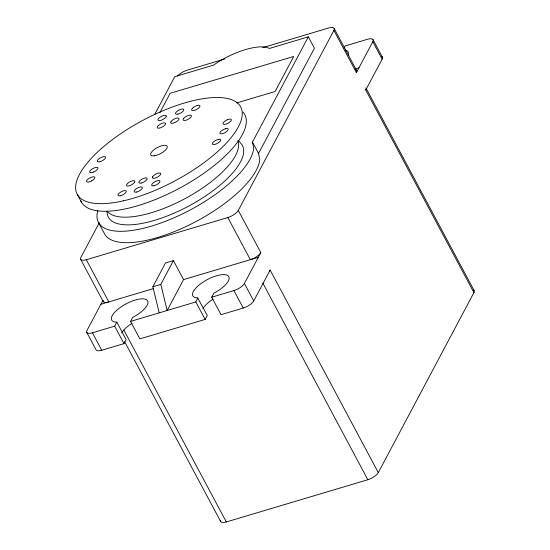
<?xml version="1.0" encoding="UTF-8"?>
<svg xmlns="http://www.w3.org/2000/svg" width="550" height="550" viewBox="0 0 550 550"><rect width="100%" height="100%" fill="white"/><g stroke="black" fill="none" stroke-linecap="round" stroke-linejoin="round"><path stroke-width="0.82" d="M154.66 114.537L174.769 76.684L213.668 65.086L217.759 62.246A46.338 17.133 -28.1 0 1 266.406 47.238L269.445 48.441L308.337 36.843L314.421 48.235L258.528 153.457L259.786 159.637A87.203 32.244 -28.1 0 1 188.114 225.521A87.203 32.244 -28.1 0 1 104.864 234.403L98.78 223.011M99.378 222.578L80.905 257.373A9.268 3.424 -28.1 0 0 86.316 259.751L108.831 301.909A9.268 3.424 -28.1 0 1 103.029 300.671M159.844 112.695L170.142 93.308L293.721 56.451L275.103 91.493L236.637 102.967M103.049 300.204L87.003 330.413A9.268 3.424 -28.1 0 0 92.421 332.791L101.75 350.261L123.984 343.633L126.149 339.563L116.82 322.094L115.926 322.135A20.391 7.535 -28.1 0 1 120.106 307.574A20.391 7.535 -28.1 0 1 146.726 299.853A20.391 7.535 -28.1 0 1 133.299 317.089L132.688 317.384L130.542 321.42L139.865 338.889L205.143 319.419L207.281 315.397L197.677 297.956A20.391 7.535 -28.1 0 1 200.53 283.91A20.391 7.535 -28.1 0 1 227.549 275.426A20.391 7.535 -28.1 0 1 215.311 292.414L213.867 293.136L211.702 297.213L221.031 314.683L243.265 308.048A9.268 3.424 -28.1 0 0 253.729 300.926L270.132 270.043L378.297 472.615A9.268 3.424 -28.1 0 1 367.833 479.737L226.318 521.95A9.268 3.424 -28.1 0 1 220.522 520.719M92.421 332.791L114.654 326.164L116.82 322.094M159.211 312.868L152.852 286.756L165.474 262.996L173.415 260.624L183.556 279.613L167.152 310.502L160.799 284.384L173.415 260.624M97.721 210.822A87.203 32.244 -28.1 0 0 168.121 220.275A87.203 32.244 -28.1 0 0 253.701 148.246L252.45 142.065L308.337 36.843M86.316 259.751L227.831 217.539A9.268 3.424 -28.1 0 0 238.294 210.416L333.898 30.429A9.261 3.424 -28.1 0 0 328.488 28.05L262.666 47.678M130.542 321.42L195.821 301.95L197.952 297.928M344.094 47.974L345.166 45.946L367.407 39.311A9.268 3.424 -28.1 0 1 372.824 41.697L382.147 59.166L365.743 90.049L473.908 292.627L378.297 472.615M333.898 30.429L356.407 72.586L372.824 41.697M211.702 297.213L233.936 290.579A9.268 3.424 -28.1 0 0 244.399 283.456L260.803 252.574L238.294 210.416M224.819 58.967L186.979 70.256A9.268 3.424 -28.1 0 0 177.437 76.065M354.97 69.018L358.937 67.829M152.852 286.756L160.799 284.384M100.884 304.274L153.622 288.544M183.556 279.613L258.28 257.324M238.308 140.278L241.794 144.554A75.989 28.098 -28.1 0 1 183.576 208.732A75.989 28.098 -28.1 0 1 107.044 211.784M373.017 39.634L382.346 57.111M334.097 28.373L356.606 70.524M365.942 87.993L474.107 290.565M252.45 142.065L258.528 153.457M227.831 217.539L250.339 259.696A9.268 3.424 -28.1 0 0 260.803 252.574M262.9 283.209L367.833 479.737M244.399 283.456L253.729 300.926M233.936 290.579L243.265 308.048M195.821 301.95L205.143 319.419M77.557 194.865L81.613 202.455M123.805 329.959L226.318 521.95M80.706 259.428L103.214 301.586M124.651 341.729L220.708 521.627M114.654 326.164L123.984 343.633M86.804 332.468L96.133 349.938A9.268 3.424 -28.1 0 0 101.75 350.261M243.059 112.09A92.675 34.265 -28.1 0 1 180.854 187.488A92.675 34.265 -28.1 0 1 80.616 200.447M381.611 56.499A9.268 3.424 -28.1 0 1 382.147 59.166M202.881 308.605A20.391 7.535 -28.1 0 1 213.063 299.159M121.619 332.998A20.391 7.535 -28.1 0 1 132.076 323.262M345.201 50.153A20.391 7.535 -28.1 0 1 348.205 55.089M473.364 289.96A9.268 3.424 -28.1 0 1 473.908 292.627M237.937 140.566A74.47 27.534 -28.1 0 1 185.439 198.406A74.47 27.534 -28.1 0 1 107.064 211.159M270.132 270.043A9.268 3.424 -28.1 0 1 269.211 271.356M366.128 88.901A9.268 3.424 -28.1 0 1 365.743 90.049M355.871 69.919A9.261 3.424 -28.1 0 1 356.407 72.586M166.251 116.222L166.059 116.792A4.634 1.712 -28.1 0 1 161.892 119.969A4.634 1.712 -28.1 0 1 158.015 120.196L157.926 119.742A4.634 1.712 -28.1 0 1 162.278 115.995A4.634 1.712 -28.1 0 1 166.251 116.222M165.522 123.777L165.33 124.355A4.634 1.712 -28.1 0 1 161.171 127.524A4.634 1.712 -28.1 0 1 157.286 127.751L157.197 127.297A4.634 1.712 -28.1 0 1 161.549 123.551A4.634 1.712 -28.1 0 1 165.522 123.777M152.57 176.825L152.377 177.403A4.634 1.712 -28.1 0 0 156.344 177.629A4.634 1.712 -28.1 0 0 160.703 173.882L160.607 173.429A4.634 1.712 -28.1 0 0 156.729 173.656A4.634 1.712 -28.1 0 0 152.57 176.825M170.878 121.839L170.686 122.409A4.634 1.712 -28.1 0 0 173.587 123.028A4.634 1.712 -28.1 0 0 178.358 120.127L178.819 119.467A4.634 1.712 -28.1 0 0 176.11 118.277A4.634 1.712 -28.1 0 0 170.878 121.839M134.613 182.181L134.152 182.841A4.634 1.712 -28.1 0 1 128.391 185.969A4.634 1.712 -28.1 0 1 127.132 183.899L127.834 183.205A4.634 1.712 -28.1 0 1 132.887 180.764A4.634 1.712 -28.1 0 1 134.613 182.181M183.748 118.339L183.288 118.993A4.634 1.712 -28.1 0 0 185.013 120.416A4.634 1.712 -28.1 0 0 190.066 117.975L190.768 117.281A4.634 1.712 -28.1 0 0 189.502 115.211A4.634 1.712 -28.1 0 0 183.748 118.339M192.287 108.453L191.826 109.106A4.634 1.712 -28.1 0 0 193.545 110.529A4.634 1.712 -28.1 0 0 198.605 108.089L199.306 107.394A4.634 1.712 -28.1 0 0 198.041 105.325A4.634 1.712 -28.1 0 0 192.287 108.453M91.582 180.902L90.502 181.424A4.634 1.712 -28.1 0 1 86.529 181.197A4.634 1.712 -28.1 0 1 90.881 177.451L91.953 177.059A4.634 1.712 -28.1 0 1 94.854 177.678A4.634 1.712 -28.1 0 1 91.582 180.902M227.397 119.756L226.311 120.278A4.634 1.712 -28.1 0 0 223.046 123.502A4.634 1.712 -28.1 0 0 225.947 124.114L227.012 123.729A4.634 1.712 -28.1 0 0 231.364 119.983A4.634 1.712 -28.1 0 0 227.397 119.756M93.637 172.006L92.565 172.391A4.634 1.712 -28.1 0 1 89.856 171.201A4.634 1.712 -28.1 0 1 95.088 167.64L96.078 167.413A4.634 1.712 -28.1 0 1 97.797 168.829A4.634 1.712 -28.1 0 1 93.637 172.006M225.328 128.789L224.262 129.174A4.634 1.712 -28.1 0 0 220.096 132.351A4.634 1.712 -28.1 0 0 221.822 133.767L222.805 133.54A4.634 1.712 -28.1 0 0 228.037 129.979A4.634 1.712 -28.1 0 0 225.328 128.789M100.141 161.645L99.158 161.872A4.634 1.712 -28.1 0 1 97.893 159.796A4.634 1.712 -28.1 0 1 103.654 156.667L104.486 156.619A4.634 1.712 -28.1 0 1 104.912 158.737A4.634 1.712 -28.1 0 1 100.141 161.645M218.742 139.308L217.752 139.535A4.634 1.712 -28.1 0 0 212.981 142.436A4.634 1.712 -28.1 0 0 213.414 144.561L214.246 144.512A4.634 1.712 -28.1 0 0 220 141.377A4.634 1.712 -28.1 0 0 218.742 139.308M154.454 155.794A9.268 3.424 -28.1 0 0 167.276 147.07A9.268 3.424 -28.1 0 0 155.121 148.906A9.268 3.424 -28.1 0 0 154.454 155.794M136.483 192.06A4.634 1.712 -28.1 0 0 142.402 187.55A4.634 1.712 -28.1 0 0 135.871 189.049A4.634 1.712 -28.1 0 0 136.483 192.06M141.281 183.033A4.634 1.712 -28.1 0 0 147.201 178.523A4.634 1.712 -28.1 0 0 140.662 180.015A4.634 1.712 -28.1 0 0 141.281 183.033M120.333 195.766A4.634 1.712 -28.1 0 0 126.252 191.249A4.634 1.712 -28.1 0 0 119.721 192.748A4.634 1.712 -28.1 0 0 120.333 195.766M123.558 200.791A92.675 34.265 -28.1 0 0 241.972 110.522A92.675 34.265 -28.1 0 0 111.313 140.456A92.675 34.265 -28.1 0 0 123.558 200.791M177.877 114.132A4.634 1.712 -28.1 0 0 183.796 109.622A4.634 1.712 -28.1 0 0 177.265 111.121A4.634 1.712 -28.1 0 0 177.877 114.132M154.041 185.708A4.634 1.712 -28.1 0 0 159.961 181.191A4.634 1.712 -28.1 0 0 153.429 182.689A4.634 1.712 -28.1 0 0 154.041 185.708"/></g></svg>
